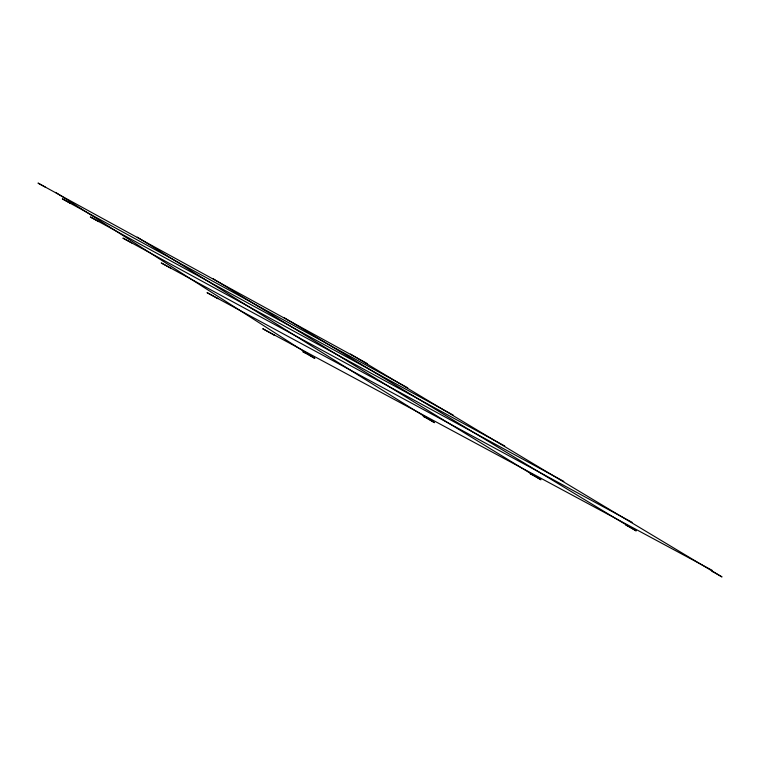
<?xml version="1.0" encoding="UTF-8"?>
<svg xmlns="http://www.w3.org/2000/svg" width="760" height="760" viewBox="0 0 760 760"><rect width="100%" height="100%" fill="white"/><g stroke="black" fill="none" stroke-linecap="round" stroke-linejoin="round"><path stroke-width="1.14" d="M70.271 203.233L62.339 198.835L70.271 203.252M45.4 187.15L38.019 183.084L367.441 363.66M70.186 203.214L407.759 387.828M713.241 571.814L711.939 571.168L722 576.935L350.512 354.055M306.08 353.276L302.86 351.709L314.868 358.435L55.699 192.423M425.724 417.497L423.215 416.299L434.52 422.665L137.256 237.13M532.152 474.62L530.138 473.632L540.949 479.778L213.218 278.777M627.437 525.768L625.832 524.97L636.225 530.908L284.135 317.661M274.027 334.913L274.635 335.359L262.723 328.719L712.053 570.266M217.398 298.319L217.835 298.632L207.043 292.638L632.139 522.357M170.8 268.195L161.225 262.941L563.825 481.394M131.784 242.982L122.892 238.089L504.764 445.987M98.714 221.607L90.335 216.98L453.188 415.065"/></g></svg>
